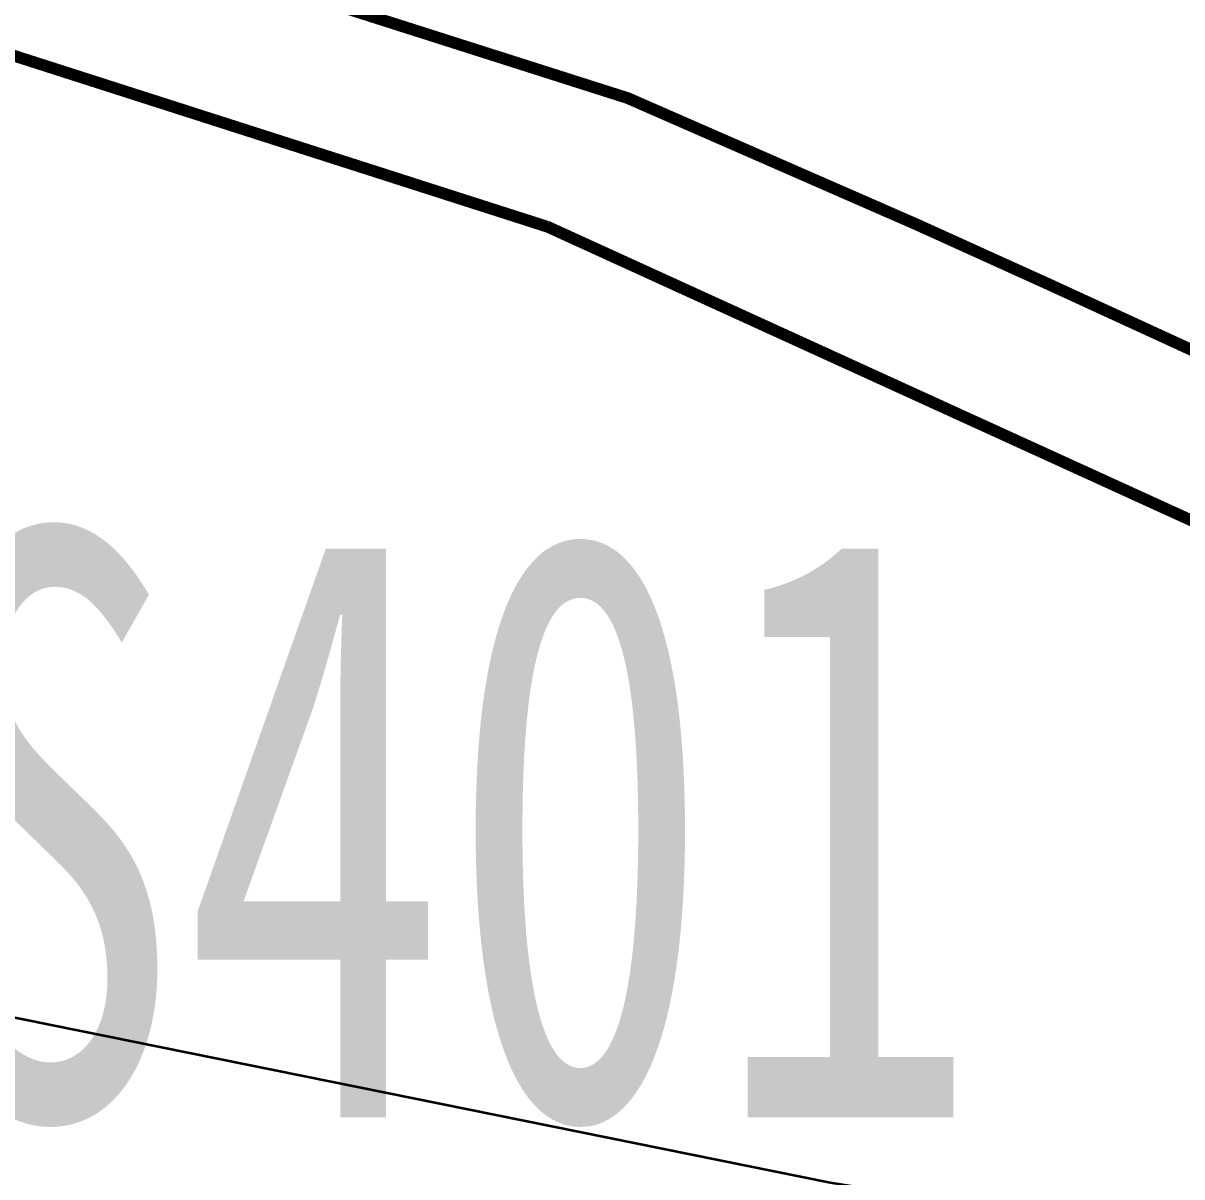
# Model space of a CAD drawing. Header units: millimetres. Extents: x 37412591 to 74834139, y 4258245 to 8527567.
# Drawn here: x 37413531.15 to 37413570.72, y 4261517.5 to 4261556.89 of the extents above; entities that cross this region are included whole.
import ezdxf

# ---------------------------------------------------------------- set-up
doc = ezdxf.new("R2010")
doc.units = ezdxf.units.MM
doc.linetypes.add('X3', pattern=[5, 4, -1])
doc.layers.add('DLSS', color=4, linetype='Continuous')
doc.layers.add('钻孔', color=7, linetype='Continuous')
doc.layers.add('明长城', color=255, linetype='Continuous', lineweight=0)
doc.styles.get("Standard").update_dxf_attribs({"font": 'simfang.ttf', "width": 0.6667})
doc.linetypes.add('442', pattern='A,5,[175,AAA.SHX,S=1,R=90,X=0,Y=0],5', length=10)

msp = doc.modelspace()

# ---------------------------------------------------------------- linework, layer by layer
at = {"layer": 'DLSS', "linetype": 'X3', "const_width": 0.4, "elevation": 4910.121, "flags": 128}
msp.add_lwpolyline([(37413422.853, 4261630.305), (37413423.255, 4261629.773), (37413435.047, 4261614.169), (37413440.187, 4261608.26), (37413445.866, 4261602.56), (37413451.842, 4261597.107), (37413458.269, 4261591.911), (37413463.782, 4261588.493), (37413474.56, 4261583.184), (37413483.823, 4261579.363), (37413498.592, 4261573.504), (37413512.092, 4261568.478), (37413526.028, 4261563.121), (37413532.37, 4261560.525), (37413551.81, 4261554.33)], dxfattribs=at)
at = {"layer": 'DLSS', "linetype": 'Continuous', "const_width": 0.4, "elevation": 4910.121, "flags": 128}
msp.add_lwpolyline([(37413418.918, 4261626.942), (37413419.133, 4261626.658), (37413431.032, 4261610.912), (37413436.403, 4261604.737), (37413442.293, 4261598.826), (37413448.473, 4261593.187), (37413455.272, 4261587.69), (37413461.273, 4261583.969), (37413472.431, 4261578.473), (37413481.885, 4261574.573), (37413496.737, 4261568.681), (37413510.263, 4261563.645), (37413524.179, 4261558.297), (37413530.354, 4261555.937), (37413549.044, 4261549.945)], dxfattribs=at)
at = {"layer": 'DLSS', "linetype": 'Continuous', "elevation": 3568.18, "flags": 128}
for points in [[(37413658.976, 4261502.164, 0.4, 0.4, 0), (37413653.9, 4261504.948, 0.4, 0.4, 0), (37413644.969, 4261509.391, 0.4, 0.4, 0), (37413636.319, 4261513.883, 0.4, 0.4, 0), (37413626.072, 4261519.121, 0.4, 0.4, 0), (37413620.26, 4261521.886, 0.4, 0.4, 0), (37413615.297, 4261524.491, 0.4, 0.4, 0), (37413610.646, 4261526.85, 0.4, 0.4, 0), (37413605.239, 4261529.422, 0.4, 0.4, 0), (37413597.23, 4261533.227, 0.4, 0.4, 0), (37413594.35, 4261534.619, 0.4, 0.4, 0), (37413585.278, 4261539.226, 0.4, 0.4, 0), (37413574.011, 4261544.374, 0.4, 0.4, 0), (37413566.188, 4261547.97, 0.4, 0.4, 0), (37413561.655, 4261550.023, 0.4, 0.4, 0), (37413551.786, 4261554.34, 0, 0, 0)], [(37413658.984, 4261502.157, 0.4, 0.4, 0), (37413653.909, 4261504.941, 0.4, 0.4, 0), (37413644.978, 4261509.384, 0.4, 0.4, 0), (37413636.327, 4261513.877, 0.4, 0.4, 0), (37413626.081, 4261519.114, 0.4, 0.4, 0), (37413620.269, 4261521.879, 0.4, 0.4, 0), (37413615.305, 4261524.484, 0.4, 0.4, 0), (37413610.654, 4261526.843, 0.4, 0.4, 0), (37413605.248, 4261529.415, 0.4, 0.4, 0), (37413597.238, 4261533.22, 0.4, 0.4, 0), (37413594.358, 4261534.612, 0.4, 0.4, 0), (37413585.287, 4261539.22, 0.4, 0.4, 0), (37413574.02, 4261544.368, 0.4, 0.4, 0), (37413566.196, 4261547.963, 0.4, 0.4, 0), (37413561.663, 4261550.016, 0.4, 0.4, 0), (37413551.795, 4261554.334, 0, 0, 0)]]:
    msp.add_lwpolyline(points, format="xyseb", dxfattribs=at)
at = {"layer": 'DLSS', "linetype": 'Continuous', "const_width": 0.4, "elevation": 3568.18}
msp.add_lwpolyline([(37413822.294, 4261406.257), (37413802.984, 4261411.487), (37413794.051, 4261414.316), (37413779.079, 4261419.997), (37413769.437, 4261423.709), (37413755.993, 4261429.013), (37413744.14, 4261434.052), (37413728.724, 4261441.509), (37413721.471, 4261445.487), (37413713.599, 4261451.498), (37413703.604, 4261460.426), (37413686.429, 4261475.839), (37413679.972, 4261481.938), (37413671.12, 4261488.145), (37413661.832, 4261494.333), (37413638.9, 4261506.823), (37413628.286, 4261512.392), (37413607.119, 4261522.317), (37413595.178, 4261528.504), (37413575.895, 4261537.697), (37413549.035, 4261549.952)], dxfattribs=at)
at = {"layer": '明长城', "color": 3, "linetype": '442', "lineweight": 35, "elevation": 4910.121}
msp.add_lwpolyline([(37413018.961, 4261285.139), (37413070.609, 4261244.541), (37413075.049, 4261244.238), (37413081.306, 4261252.714), (37413133.879, 4261319.213), (37413148.713, 4261352.614), (37413162.538, 4261378.88), (37413172.628, 4261396.812), (37413177.371, 4261407.912), (37413184.838, 4261416.187), (37413199.72, 4261427.391), (37413268.28, 4261464.5), (37413283.522, 4261477.759), (37413292.797, 4261487.046), (37413293.092, 4261486.751), (37413335.709, 4261526.796), (37413350.732, 4261536.369), (37413462.75, 4261536.746), (37413558.705, 4261517.297), (37413584.235, 4261513.261), (37413590.771, 4261510.676)], dxfattribs=at)

# ---------------------------------------------------------------- texts
at = {"layer": '钻孔', "insert": (37413527.501, 4261539.524, 4911.996), "char_height": 20, "width": 80.89224, "attachment_point": 1}
msp.add_mtext('{\\fSimSun|b0|i0|c134|p2;S401}', dxfattribs=at)

doc.saveas('drawing.dxf')
